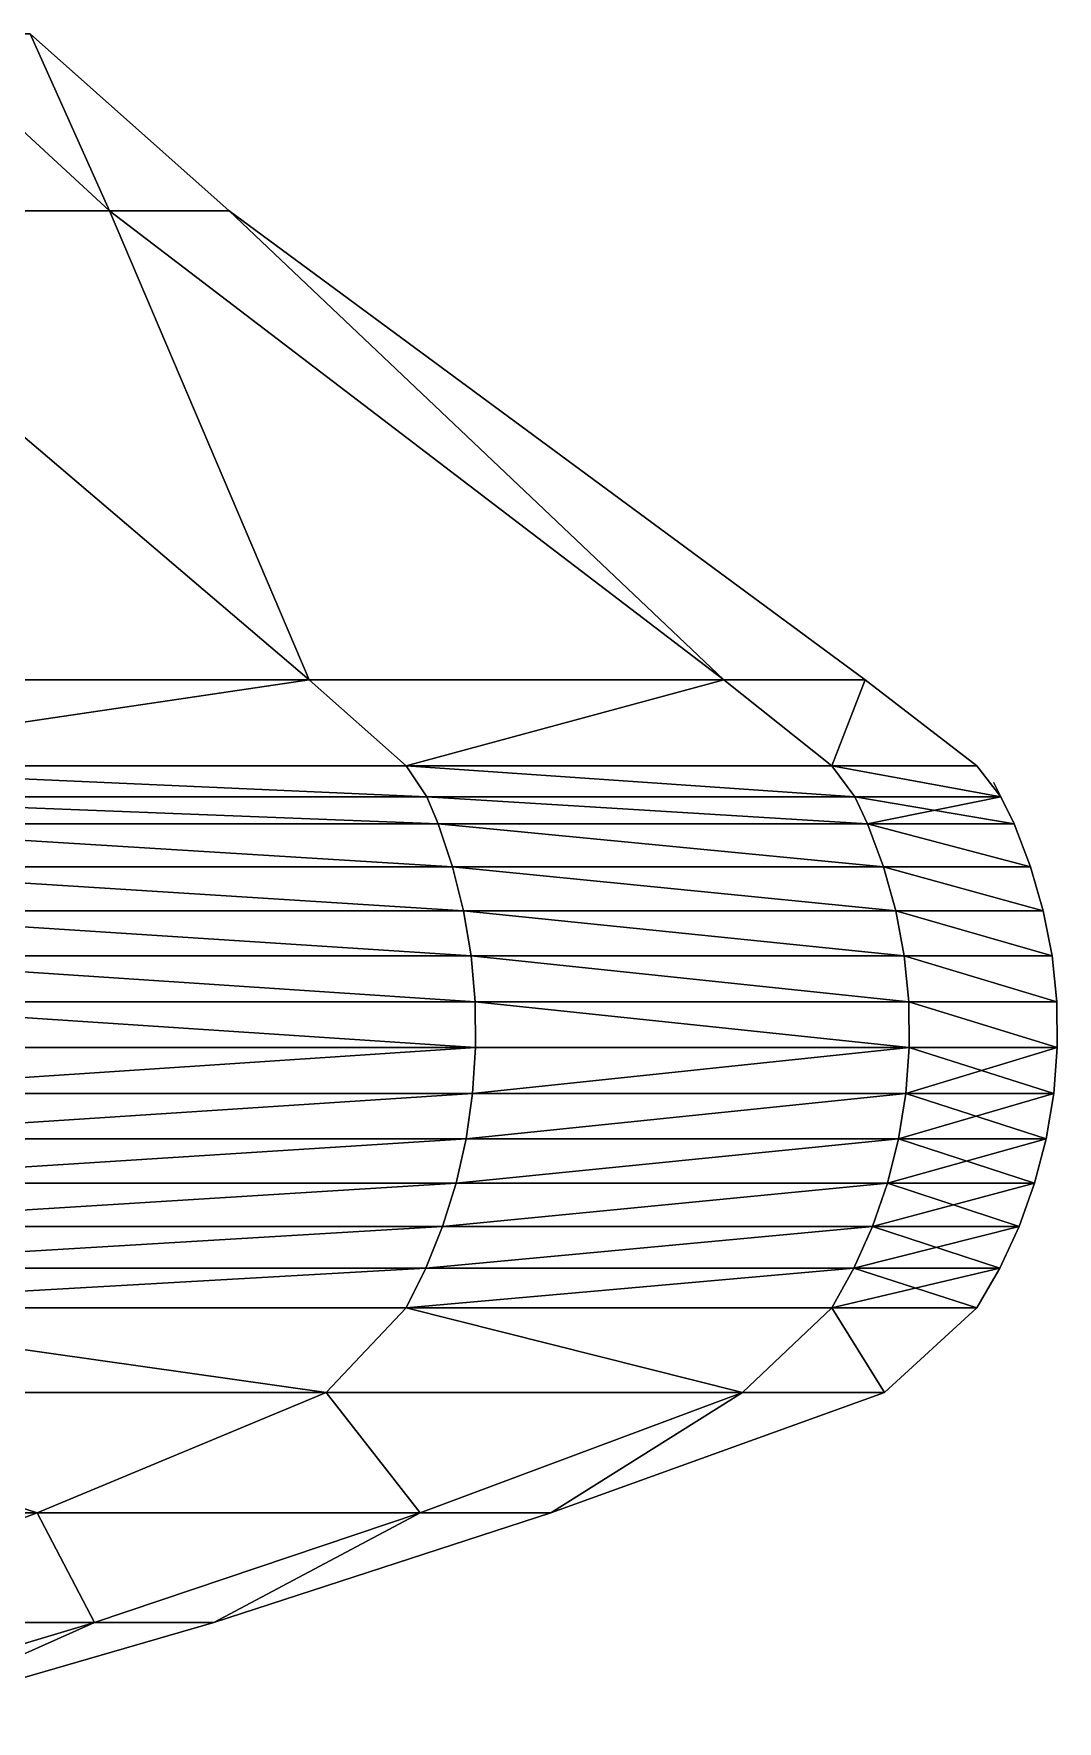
# Model space of a CAD drawing. Extents: x -16.8 to 16.8, y -22.2 to 0.1.
# Drawn here: x 12.81 to 16.76, y -20.71 to -14.19 of the extents above; entities that cross this region are included whole.
import ezdxf

# ---------------------------------------------------------------- set-up
doc = ezdxf.new("R2010")
doc.units = 0
doc.header["$MEASUREMENT"] = 0
doc.layers.add('Menino futebol', color=255, linetype='CONTINUOUS')
doc.layers.add('Puxador', color=7, linetype='CONTINUOUS')

msp = doc.modelspace()

# ---------------------------------------------------------------- linework, layer by layer
at = {"layer": 'Puxador'}
msp.add_line((16.5407, -17.1413), (16.5135, -17.086), dxfattribs=at)

# ---------------------------------------------------------------- meshes
at = {"layer": 'Menino futebol'}
mesh = msp.add_polyface(dxfattribs=at)
corners = [(13.9359, -19.441, 8.0459), (11.6307, -19.1144, 11.6307), (11.3786, -19.441, 11.3786), (14.2446, -19.1144, 8.2241)]
mesh.append_faces([[corners[k] for k in face] for face in [(0, 1, 2), (1, 0, 3)]], dxfattribs={"vtx0": -1})
mesh = msp.add_polyface(dxfattribs=at)
corners = [(11.6307, -19.1144, -11.6307), (13.9359, -19.441, -8.0459), (11.3786, -19.441, -11.3786), (14.2446, -19.1144, -8.2241)]
mesh.append_faces([[corners[k] for k in face] for face in [(0, 1, 2), (1, 0, 3)]], dxfattribs={"vtx0": -1})
mesh = msp.add_polyface(dxfattribs=at)
corners = [(15.5435, -19.441, 4.1649), (14.2446, -19.1144, 8.2241), (13.9359, -19.441, 8.0459), (15.8878, -19.1144, 4.2571)]
mesh.append_faces([[corners[k] for k in face] for face in [(0, 1, 2), (1, 0, 3)]], dxfattribs={"vtx0": -1})
mesh = msp.add_polyface(dxfattribs=at)
corners = [(14.2446, -19.1144, -8.2241), (15.5435, -19.441, -4.1649), (13.9359, -19.441, -8.0459), (15.8878, -19.1144, -4.2571)]
mesh.append_faces([[corners[k] for k in face] for face in [(0, 1, 2), (1, 0, 3)]], dxfattribs={"vtx0": -1})
mesh = msp.add_polyface(dxfattribs=at)
corners = [(16.0918, -19.441), (15.8878, -19.1144, 4.2571), (15.5435, -19.441, 4.1649), (16.4483, -19.1144)]
mesh.append_faces([[corners[k] for k in face] for face in [(0, 1, 2), (1, 0, 3)]], dxfattribs={"vtx0": -1})
mesh = msp.add_polyface(dxfattribs=at)
corners = [(15.8878, -19.1144, -4.2571), (16.0918, -19.441), (15.5435, -19.441, -4.1649), (16.4483, -19.1144)]
mesh.append_faces([[corners[k] for k in face] for face in [(0, 1, 2), (1, 0, 3)]], dxfattribs={"vtx0": -1})
mesh = msp.add_polyface(dxfattribs=at)
corners = [(12.8206, -19.9055, 7.402), (11.3786, -19.441, 11.3786), (10.468, -19.9055, 10.468), (13.9359, -19.441, 8.0459)]
mesh.append_faces([[corners[k] for k in face] for face in [(0, 1, 2), (1, 0, 3)]], dxfattribs={"vtx0": -1})
mesh = msp.add_polyface(dxfattribs=at)
corners = [(11.3786, -19.441, -11.3786), (12.8206, -19.9055, -7.402), (10.468, -19.9055, -10.468), (13.9359, -19.441, -8.0459)]
mesh.append_faces([[corners[k] for k in face] for face in [(0, 1, 2), (1, 0, 3)]], dxfattribs={"vtx0": -1})
mesh = msp.add_polyface(dxfattribs=at)
corners = [(14.2995, -19.9055, 3.8316), (13.9359, -19.441, 8.0459), (12.8206, -19.9055, 7.402), (15.5435, -19.441, 4.1649)]
mesh.append_faces([[corners[k] for k in face] for face in [(0, 1, 2), (1, 0, 3)]], dxfattribs={"vtx0": -1})
mesh = msp.add_polyface(dxfattribs=at)
corners = [(13.9359, -19.441, -8.0459), (14.2995, -19.9055, -3.8316), (12.8206, -19.9055, -7.402), (15.5435, -19.441, -4.1649)]
mesh.append_faces([[corners[k] for k in face] for face in [(0, 1, 2), (1, 0, 3)]], dxfattribs={"vtx0": -1})
mesh = msp.add_polyface(dxfattribs=at)
corners = [(14.804, -19.9055), (15.5435, -19.441, 4.1649), (14.2995, -19.9055, 3.8316), (16.0918, -19.441)]
mesh.append_faces([[corners[k] for k in face] for face in [(0, 1, 2), (1, 0, 3)]], dxfattribs={"vtx0": -1})
mesh = msp.add_polyface(dxfattribs=at)
corners = [(15.5435, -19.441, -4.1649), (14.804, -19.9055), (14.2995, -19.9055, -3.8316), (16.0918, -19.441)]
mesh.append_faces([[corners[k] for k in face] for face in [(0, 1, 2), (1, 0, 3)]], dxfattribs={"vtx0": -1})
mesh = msp.add_polyface(dxfattribs=at)
corners = [(11.6931, -20.3286, 6.751), (10.468, -19.9055, 10.468), (9.5473, -20.3286, 9.5473), (12.8206, -19.9055, 7.402)]
mesh.append_faces([[corners[k] for k in face] for face in [(0, 1, 2), (1, 0, 3)]], dxfattribs={"vtx0": -1})
mesh = msp.add_polyface(dxfattribs=at)
corners = [(10.468, -19.9055, -10.468), (11.6931, -20.3286, -6.751), (9.5473, -20.3286, -9.5473), (12.8206, -19.9055, -7.402)]
mesh.append_faces([[corners[k] for k in face] for face in [(0, 1, 2), (1, 0, 3)]], dxfattribs={"vtx0": -1})
mesh = msp.add_polyface(dxfattribs=at)
corners = [(13.0419, -20.3286, 3.4946), (12.8206, -19.9055, 7.402), (11.6931, -20.3286, 6.751), (14.2995, -19.9055, 3.8316)]
mesh.append_faces([[corners[k] for k in face] for face in [(0, 1, 2), (1, 0, 3)]], dxfattribs={"vtx0": -1})
mesh = msp.add_polyface(dxfattribs=at)
corners = [(12.8206, -19.9055, -7.402), (13.0419, -20.3286, -3.4946), (11.6931, -20.3286, -6.751), (14.2995, -19.9055, -3.8316)]
mesh.append_faces([[corners[k] for k in face] for face in [(0, 1, 2), (1, 0, 3)]], dxfattribs={"vtx0": -1})
mesh = msp.add_polyface(dxfattribs=at)
corners = [(13.502, -20.3286), (14.2995, -19.9055, 3.8316), (13.0419, -20.3286, 3.4946), (14.804, -19.9055)]
mesh.append_faces([[corners[k] for k in face] for face in [(0, 1, 2), (1, 0, 3)]], dxfattribs={"vtx0": -1})
mesh = msp.add_polyface(dxfattribs=at)
corners = [(14.2995, -19.9055, -3.8316), (13.502, -20.3286), (13.0419, -20.3286, -3.4946), (14.804, -19.9055)]
mesh.append_faces([[corners[k] for k in face] for face in [(0, 1, 2), (1, 0, 3)]], dxfattribs={"vtx0": -1})
mesh = msp.add_polyface(dxfattribs=at)
corners = [(11.7719, -20.7099, 3.1543), (11.6931, -20.3286, 6.751), (10.5544, -20.7099, 6.0936), (13.0419, -20.3286, 3.4946)]
mesh.append_faces([[corners[k] for k in face] for face in [(0, 1, 2), (1, 0, 3)]], dxfattribs={"vtx0": -1})
mesh = msp.add_polyface(dxfattribs=at)
corners = [(11.6931, -20.3286, -6.751), (11.7719, -20.7099, -3.1543), (10.5544, -20.7099, -6.0936), (13.0419, -20.3286, -3.4946)]
mesh.append_faces([[corners[k] for k in face] for face in [(0, 1, 2), (1, 0, 3)]], dxfattribs={"vtx0": -1})
mesh = msp.add_polyface(dxfattribs=at)
corners = [(12.1871, -20.7099), (13.0419, -20.3286, 3.4946), (11.7719, -20.7099, 3.1543), (13.502, -20.3286)]
mesh.append_faces([[corners[k] for k in face] for face in [(0, 1, 2), (1, 0, 3)]], dxfattribs={"vtx0": -1})
mesh = msp.add_polyface(dxfattribs=at)
corners = [(13.0419, -20.3286, -3.4946), (12.1871, -20.7099), (11.7719, -20.7099, -3.1543), (13.502, -20.3286)]
mesh.append_faces([[corners[k] for k in face] for face in [(0, 1, 2), (1, 0, 3)]], dxfattribs={"vtx0": -1})
at = {"layer": 'Puxador'}
mesh = msp.add_polyface(dxfattribs=at)
corners = [(11.7443, -14.8779, 6.7806), (12.3579, -14.1948, 3.3113), (11.0798, -14.1948, 6.3969), (13.0991, -14.8779, 3.5099)]
mesh.append_faces([[corners[k] for k in face] for face in [(0, 1, 2), (1, 0, 3)]], dxfattribs={"vtx0": -1})
mesh = msp.add_polyface(dxfattribs=at)
corners = [(12.3579, -14.1948, -3.3113), (11.7443, -14.8779, -6.7806), (11.0798, -14.1948, -6.3969), (13.0991, -14.8779, -3.5099)]
mesh.append_faces([[corners[k] for k in face] for face in [(0, 1, 2), (1, 0, 3)]], dxfattribs={"vtx0": -1})
mesh = msp.add_polyface(dxfattribs=at)
corners = [(13.0991, -14.8779, 3.5099), (12.7939, -14.1948), (12.3579, -14.1948, 3.3113), (13.5611, -14.8779)]
mesh.append_faces([[corners[k] for k in face] for face in [(0, 1, 2), (1, 0, 3)]], dxfattribs={"vtx0": -1})
mesh = msp.add_polyface(dxfattribs=at)
corners = [(12.7939, -14.1948), (13.0991, -14.8779, -3.5099), (12.3579, -14.1948, -3.3113), (13.5611, -14.8779)]
mesh.append_faces([[corners[k] for k in face] for face in [(0, 1, 2), (1, 0, 3)]], dxfattribs={"vtx0": -1})
mesh = msp.add_polyface(dxfattribs=at)
corners = [(11.3254, -16.6895, 11.3254), (11.7443, -14.8779, 6.7806), (9.5892, -14.8779, 9.5892), (13.8708, -16.6895, 8.0083)]
mesh.append_faces([[corners[k] for k in face] for face in [(0, 1, 2), (1, 0, 3)]], dxfattribs={"vtx0": -1})
mesh = msp.add_polyface(dxfattribs=at)
corners = [(11.7443, -14.8779, -6.7806), (11.3254, -16.6895, -11.3254), (9.5892, -14.8779, -9.5892), (13.8708, -16.6895, -8.0083)]
mesh.append_faces([[corners[k] for k in face] for face in [(0, 1, 2), (1, 0, 3)]], dxfattribs={"vtx0": -1})
mesh = msp.add_polyface(dxfattribs=at)
corners = [(13.8708, -16.6895, 8.0083), (13.0991, -14.8779, 3.5099), (11.7443, -14.8779, 6.7806), (15.4708, -16.6895, 4.1454)]
mesh.append_faces([[corners[k] for k in face] for face in [(0, 1, 2), (1, 0, 3)]], dxfattribs={"vtx0": -1})
mesh = msp.add_polyface(dxfattribs=at)
corners = [(13.0991, -14.8779, -3.5099), (13.8708, -16.6895, -8.0083), (11.7443, -14.8779, -6.7806), (15.4708, -16.6895, -4.1454)]
mesh.append_faces([[corners[k] for k in face] for face in [(0, 1, 2), (1, 0, 3)]], dxfattribs={"vtx0": -1})
mesh = msp.add_polyface(dxfattribs=at)
corners = [(15.4708, -16.6895, 4.1454), (13.5611, -14.8779), (13.0991, -14.8779, 3.5099), (16.0166, -16.6895)]
mesh.append_faces([[corners[k] for k in face] for face in [(0, 1, 2), (1, 0, 3)]], dxfattribs={"vtx0": -1})
mesh = msp.add_polyface(dxfattribs=at)
corners = [(13.5611, -14.8779), (15.4708, -16.6895, -4.1454), (13.0991, -14.8779, -3.5099), (16.0166, -16.6895)]
mesh.append_faces([[corners[k] for k in face] for face in [(0, 1, 2), (1, 0, 3)]], dxfattribs={"vtx0": -1})
mesh = msp.add_polyface(dxfattribs=at)
corners = [(11.6307, -17.0208, 11.6307), (13.8708, -16.6895, 8.0083), (11.3254, -16.6895, 11.3254), (14.2446, -17.0208, 8.2241)]
mesh.append_faces([[corners[k] for k in face] for face in [(0, 1, 2), (1, 0, 3)]], dxfattribs={"vtx0": -1})
mesh = msp.add_polyface(dxfattribs=at)
corners = [(13.8708, -16.6895, -8.0083), (11.6307, -17.0208, -11.6307), (11.3254, -16.6895, -11.3254), (14.2446, -17.0208, -8.2241)]
mesh.append_faces([[corners[k] for k in face] for face in [(0, 1, 2), (1, 0, 3)]], dxfattribs={"vtx0": -1})
mesh = msp.add_polyface(dxfattribs=at)
corners = [(14.2446, -17.0208, 8.2241), (15.4708, -16.6895, 4.1454), (13.8708, -16.6895, 8.0083), (15.8878, -17.0208, 4.2571)]
mesh.append_faces([[corners[k] for k in face] for face in [(0, 1, 2), (1, 0, 3)]], dxfattribs={"vtx0": -1})
mesh = msp.add_polyface(dxfattribs=at)
corners = [(15.4708, -16.6895, -4.1454), (14.2446, -17.0208, -8.2241), (13.8708, -16.6895, -8.0083), (15.8878, -17.0208, -4.2571)]
mesh.append_faces([[corners[k] for k in face] for face in [(0, 1, 2), (1, 0, 3)]], dxfattribs={"vtx0": -1})
mesh = msp.add_polyface(dxfattribs=at)
corners = [(15.8878, -17.0208, 4.2571), (16.0166, -16.6895), (15.4708, -16.6895, 4.1454), (16.4483, -17.0208)]
mesh.append_faces([[corners[k] for k in face] for face in [(0, 1, 2), (1, 0, 3)]], dxfattribs={"vtx0": -1})
mesh = msp.add_polyface(dxfattribs=at)
corners = [(16.0166, -16.6895), (15.8878, -17.0208, -4.2571), (15.4708, -16.6895, -4.1454), (16.4483, -17.0208)]
mesh.append_faces([[corners[k] for k in face] for face in [(0, 1, 2), (1, 0, 3)]], dxfattribs={"vtx0": -1})
mesh = msp.add_polyface(dxfattribs=at)
corners = [(11.6307, -17.0208, 11.6307), (14.3247, -17.1413, 8.2704), (14.2446, -17.0208, 8.2241), (11.6961, -17.1413, 11.6961)]
mesh.append_faces([[corners[k] for k in face] for face in [(0, 1, 2), (1, 0, 3)]], dxfattribs={"vtx0": -1})
mesh = msp.add_polyface(dxfattribs=at)
corners = [(11.6307, -17.0208, -11.6307), (14.3247, -17.1413, -8.2704), (11.6961, -17.1413, -11.6961), (14.2446, -17.0208, -8.2241)]
mesh.append_faces([[corners[k] for k in face] for face in [(0, 1, 2), (1, 0, 3)]], dxfattribs={"vtx0": -1})
mesh = msp.add_polyface(dxfattribs=at)
corners = [(14.2446, -17.0208, 8.2241), (15.9771, -17.1413, 4.2811), (15.8878, -17.0208, 4.2571), (14.3247, -17.1413, 8.2704)]
mesh.append_faces([[corners[k] for k in face] for face in [(0, 1, 2), (1, 0, 3)]], dxfattribs={"vtx0": -1})
mesh = msp.add_polyface(dxfattribs=at)
corners = [(14.2446, -17.0208, -8.2241), (15.9771, -17.1413, -4.2811), (14.3247, -17.1413, -8.2704), (15.8878, -17.0208, -4.2571)]
mesh.append_faces([[corners[k] for k in face] for face in [(0, 1, 2), (1, 0, 3)]], dxfattribs={"vtx0": -1})
mesh = msp.add_polyface(dxfattribs=at)
corners = [(15.8878, -17.0208, 4.2571), (16.5407, -17.1413), (16.4483, -17.0208), (15.9771, -17.1413, 4.2811)]
mesh.append_faces([[corners[k] for k in face] for face in [(0, 1, 2), (1, 0, 3)]], dxfattribs={"vtx0": -1})
mesh = msp.add_polyface(dxfattribs=at)
corners = [(15.8878, -17.0208, -4.2571), (16.5407, -17.1413), (15.9771, -17.1413, -4.2811), (16.4483, -17.0208)]
mesh.append_faces([[corners[k] for k in face] for face in [(0, 1, 2), (1, 0, 3)]], dxfattribs={"vtx0": -1})
mesh = msp.add_polyface(dxfattribs=at)
corners = [(11.6961, -17.1413, 11.6961), (14.369, -17.2452, 8.2959), (14.3247, -17.1413, 8.2704), (11.7322, -17.2452, 11.7322)]
mesh.append_faces([[corners[k] for k in face] for face in [(0, 1, 2), (1, 0, 3)]], dxfattribs={"vtx0": -1})
mesh = msp.add_polyface(dxfattribs=at)
corners = [(11.6961, -17.1413, -11.6961), (14.369, -17.2452, -8.2959), (11.7322, -17.2452, -11.7322), (14.3247, -17.1413, -8.2704)]
mesh.append_faces([[corners[k] for k in face] for face in [(0, 1, 2), (1, 0, 3)]], dxfattribs={"vtx0": -1})
mesh = msp.add_polyface(dxfattribs=at)
corners = [(14.3247, -17.1413, 8.2704), (16.0265, -17.2452, 4.2943), (15.9771, -17.1413, 4.2811), (14.369, -17.2452, 8.2959)]
mesh.append_faces([[corners[k] for k in face] for face in [(0, 1, 2), (1, 0, 3)]], dxfattribs={"vtx0": -1})
mesh = msp.add_polyface(dxfattribs=at)
corners = [(14.3247, -17.1413, -8.2704), (16.0265, -17.2452, -4.2943), (14.369, -17.2452, -8.2959), (15.9771, -17.1413, -4.2811)]
mesh.append_faces([[corners[k] for k in face] for face in [(0, 1, 2), (1, 0, 3)]], dxfattribs={"vtx0": -1})
mesh = msp.add_polyface(dxfattribs=at)
corners = [(16.5407, -17.1413), (16.0265, -17.2452, 4.2943), (16.5919, -17.2452), (15.9771, -17.1413, 4.2811)]
mesh.append_faces([[corners[k] for k in face] for face in [(0, 1, 2), (1, 0, 3)]], dxfattribs={"vtx0": -1})
mesh = msp.add_polyface(dxfattribs=at)
corners = [(15.9771, -17.1413, -4.2811), (16.5919, -17.2452), (16.0265, -17.2452, -4.2943), (16.5407, -17.1413)]
mesh.append_faces([[corners[k] for k in face] for face in [(0, 1, 2), (1, 0, 3)]], dxfattribs={"vtx0": -1})
mesh = msp.add_polyface(dxfattribs=at)
corners = [(11.7322, -17.2452, 11.7322), (14.4243, -17.4106, 8.3279), (14.369, -17.2452, 8.2959), (11.7774, -17.4106, 11.7774)]
mesh.append_faces([[corners[k] for k in face] for face in [(0, 1, 2), (1, 0, 3)]], dxfattribs={"vtx0": -1})
mesh = msp.add_polyface(dxfattribs=at)
corners = [(11.7322, -17.2452, -11.7322), (14.4243, -17.4106, -8.3279), (11.7774, -17.4106, -11.7774), (14.369, -17.2452, -8.2959)]
mesh.append_faces([[corners[k] for k in face] for face in [(0, 1, 2), (1, 0, 3)]], dxfattribs={"vtx0": -1})
mesh = msp.add_polyface(dxfattribs=at)
corners = [(14.369, -17.2452, 8.2959), (16.0883, -17.4106, 4.3108), (16.0265, -17.2452, 4.2943), (14.4243, -17.4106, 8.3279)]
mesh.append_faces([[corners[k] for k in face] for face in [(0, 1, 2), (1, 0, 3)]], dxfattribs={"vtx0": -1})
mesh = msp.add_polyface(dxfattribs=at)
corners = [(14.369, -17.2452, -8.2959), (16.0883, -17.4106, -4.3108), (14.4243, -17.4106, -8.3279), (16.0265, -17.2452, -4.2943)]
mesh.append_faces([[corners[k] for k in face] for face in [(0, 1, 2), (1, 0, 3)]], dxfattribs={"vtx0": -1})
mesh = msp.add_polyface(dxfattribs=at)
corners = [(16.0265, -17.2452, 4.2943), (16.6558, -17.4106), (16.5919, -17.2452), (16.0883, -17.4106, 4.3108)]
mesh.append_faces([[corners[k] for k in face] for face in [(0, 1, 2), (1, 0, 3)]], dxfattribs={"vtx0": -1})
mesh = msp.add_polyface(dxfattribs=at)
corners = [(16.0265, -17.2452, -4.2943), (16.6558, -17.4106), (16.0883, -17.4106, -4.3108), (16.5919, -17.2452)]
mesh.append_faces([[corners[k] for k in face] for face in [(0, 1, 2), (1, 0, 3)]], dxfattribs={"vtx0": -1})
mesh = msp.add_polyface(dxfattribs=at)
corners = [(11.7774, -17.4106, 11.7774), (14.4667, -17.5811, 8.3524), (14.4243, -17.4106, 8.3279), (11.812, -17.5811, 11.812)]
mesh.append_faces([[corners[k] for k in face] for face in [(0, 1, 2), (1, 0, 3)]], dxfattribs={"vtx0": -1})
mesh = msp.add_polyface(dxfattribs=at)
corners = [(11.7774, -17.4106, -11.7774), (14.4667, -17.5811, -8.3524), (11.812, -17.5811, -11.812), (14.4243, -17.4106, -8.3279)]
mesh.append_faces([[corners[k] for k in face] for face in [(0, 1, 2), (1, 0, 3)]], dxfattribs={"vtx0": -1})
mesh = msp.add_polyface(dxfattribs=at)
corners = [(14.4243, -17.4106, 8.3279), (16.1355, -17.5811, 4.3235), (16.0883, -17.4106, 4.3108), (14.4667, -17.5811, 8.3524)]
mesh.append_faces([[corners[k] for k in face] for face in [(0, 1, 2), (1, 0, 3)]], dxfattribs={"vtx0": -1})
mesh = msp.add_polyface(dxfattribs=at)
corners = [(14.4243, -17.4106, -8.3279), (16.1355, -17.5811, -4.3235), (14.4667, -17.5811, -8.3524), (16.0883, -17.4106, -4.3108)]
mesh.append_faces([[corners[k] for k in face] for face in [(0, 1, 2), (1, 0, 3)]], dxfattribs={"vtx0": -1})
mesh = msp.add_polyface(dxfattribs=at)
corners = [(16.0883, -17.4106, 4.3108), (16.7047, -17.5811), (16.6558, -17.4106), (16.1355, -17.5811, 4.3235)]
mesh.append_faces([[corners[k] for k in face] for face in [(0, 1, 2), (1, 0, 3)]], dxfattribs={"vtx0": -1})
mesh = msp.add_polyface(dxfattribs=at)
corners = [(16.0883, -17.4106, -4.3108), (16.7047, -17.5811), (16.1355, -17.5811, -4.3235), (16.6558, -17.4106)]
mesh.append_faces([[corners[k] for k in face] for face in [(0, 1, 2), (1, 0, 3)]], dxfattribs={"vtx0": -1})
mesh = msp.add_polyface(dxfattribs=at)
corners = [(11.812, -17.5811, 11.812), (14.4958, -17.7553, 8.3691), (14.4667, -17.5811, 8.3524), (11.8358, -17.7553, 11.8358)]
mesh.append_faces([[corners[k] for k in face] for face in [(0, 1, 2), (1, 0, 3)]], dxfattribs={"vtx0": -1})
mesh = msp.add_polyface(dxfattribs=at)
corners = [(11.812, -17.5811, -11.812), (14.4958, -17.7553, -8.3691), (11.8358, -17.7553, -11.8358), (14.4667, -17.5811, -8.3524)]
mesh.append_faces([[corners[k] for k in face] for face in [(0, 1, 2), (1, 0, 3)]], dxfattribs={"vtx0": -1})
mesh = msp.add_polyface(dxfattribs=at)
corners = [(14.4667, -17.5811, 8.3524), (16.1679, -17.7553, 4.3322), (16.1355, -17.5811, 4.3235), (14.4958, -17.7553, 8.3691)]
mesh.append_faces([[corners[k] for k in face] for face in [(0, 1, 2), (1, 0, 3)]], dxfattribs={"vtx0": -1})
mesh = msp.add_polyface(dxfattribs=at)
corners = [(14.4667, -17.5811, -8.3524), (16.1679, -17.7553, -4.3322), (14.4958, -17.7553, -8.3691), (16.1355, -17.5811, -4.3235)]
mesh.append_faces([[corners[k] for k in face] for face in [(0, 1, 2), (1, 0, 3)]], dxfattribs={"vtx0": -1})
mesh = msp.add_polyface(dxfattribs=at)
corners = [(16.1355, -17.5811, 4.3235), (16.7383, -17.7553), (16.7047, -17.5811), (16.1679, -17.7553, 4.3322)]
mesh.append_faces([[corners[k] for k in face] for face in [(0, 1, 2), (1, 0, 3)]], dxfattribs={"vtx0": -1})
mesh = msp.add_polyface(dxfattribs=at)
corners = [(16.1355, -17.5811, -4.3235), (16.7383, -17.7553), (16.1679, -17.7553, -4.3322), (16.7047, -17.5811)]
mesh.append_faces([[corners[k] for k in face] for face in [(0, 1, 2), (1, 0, 3)]], dxfattribs={"vtx0": -1})
mesh = msp.add_polyface(dxfattribs=at)
corners = [(11.8358, -17.7553, 11.8358), (14.5113, -17.9318, 8.3781), (14.4958, -17.7553, 8.3691), (11.8485, -17.9318, 11.8485)]
mesh.append_faces([[corners[k] for k in face] for face in [(0, 1, 2), (1, 0, 3)]], dxfattribs={"vtx0": -1})
mesh = msp.add_polyface(dxfattribs=at)
corners = [(11.8358, -17.7553, -11.8358), (14.5113, -17.9318, -8.3781), (11.8485, -17.9318, -11.8485), (14.4958, -17.7553, -8.3691)]
mesh.append_faces([[corners[k] for k in face] for face in [(0, 1, 2), (1, 0, 3)]], dxfattribs={"vtx0": -1})
mesh = msp.add_polyface(dxfattribs=at)
corners = [(14.4958, -17.7553, 8.3691), (16.1853, -17.9318, 4.3368), (16.1679, -17.7553, 4.3322), (14.5113, -17.9318, 8.3781)]
mesh.append_faces([[corners[k] for k in face] for face in [(0, 1, 2), (1, 0, 3)]], dxfattribs={"vtx0": -1})
mesh = msp.add_polyface(dxfattribs=at)
corners = [(14.4958, -17.7553, -8.3691), (16.1853, -17.9318, -4.3368), (14.5113, -17.9318, -8.3781), (16.1679, -17.7553, -4.3322)]
mesh.append_faces([[corners[k] for k in face] for face in [(0, 1, 2), (1, 0, 3)]], dxfattribs={"vtx0": -1})
mesh = msp.add_polyface(dxfattribs=at)
corners = [(16.1679, -17.7553, 4.3322), (16.7562, -17.9318), (16.7383, -17.7553), (16.1853, -17.9318, 4.3368)]
mesh.append_faces([[corners[k] for k in face] for face in [(0, 1, 2), (1, 0, 3)]], dxfattribs={"vtx0": -1})
mesh = msp.add_polyface(dxfattribs=at)
corners = [(16.1679, -17.7553, -4.3322), (16.7562, -17.9318), (16.1853, -17.9318, -4.3368), (16.7383, -17.7553)]
mesh.append_faces([[corners[k] for k in face] for face in [(0, 1, 2), (1, 0, 3)]], dxfattribs={"vtx0": -1})
mesh = msp.add_polyface(dxfattribs=at)
corners = [(11.8485, -17.9318, 11.8485), (14.5132, -18.1091, 8.3792), (14.5113, -17.9318, 8.3781), (11.85, -18.1091, 11.85)]
mesh.append_faces([[corners[k] for k in face] for face in [(0, 1, 2), (1, 0, 3)]], dxfattribs={"vtx0": -1})
mesh = msp.add_polyface(dxfattribs=at)
corners = [(11.8485, -17.9318, -11.8485), (14.5132, -18.1091, -8.3792), (11.85, -18.1091, -11.85), (14.5113, -17.9318, -8.3781)]
mesh.append_faces([[corners[k] for k in face] for face in [(0, 1, 2), (1, 0, 3)]], dxfattribs={"vtx0": -1})
mesh = msp.add_polyface(dxfattribs=at)
corners = [(14.5113, -17.9318, 8.3781), (16.1874, -18.1091, 4.3374), (16.1853, -17.9318, 4.3368), (14.5132, -18.1091, 8.3792)]
mesh.append_faces([[corners[k] for k in face] for face in [(0, 1, 2), (1, 0, 3)]], dxfattribs={"vtx0": -1})
mesh = msp.add_polyface(dxfattribs=at)
corners = [(14.5113, -17.9318, -8.3781), (16.1874, -18.1091, -4.3374), (14.5132, -18.1091, -8.3792), (16.1853, -17.9318, -4.3368)]
mesh.append_faces([[corners[k] for k in face] for face in [(0, 1, 2), (1, 0, 3)]], dxfattribs={"vtx0": -1})
mesh = msp.add_polyface(dxfattribs=at)
corners = [(16.1853, -17.9318, 4.3368), (16.7584, -18.1091), (16.7562, -17.9318), (16.1874, -18.1091, 4.3374)]
mesh.append_faces([[corners[k] for k in face] for face in [(0, 1, 2), (1, 0, 3)]], dxfattribs={"vtx0": -1})
mesh = msp.add_polyface(dxfattribs=at)
corners = [(16.1853, -17.9318, -4.3368), (16.7584, -18.1091), (16.1874, -18.1091, -4.3374), (16.7562, -17.9318)]
mesh.append_faces([[corners[k] for k in face] for face in [(0, 1, 2), (1, 0, 3)]], dxfattribs={"vtx0": -1})
mesh = msp.add_polyface(dxfattribs=at)
corners = [(14.5132, -18.1091, 8.3792), (11.8404, -18.286, 11.8404), (14.5015, -18.286, 8.3724), (11.85, -18.1091, 11.85)]
mesh.append_faces([[corners[k] for k in face] for face in [(0, 1, 2), (1, 0, 3)]], dxfattribs={"vtx0": -1})
mesh = msp.add_polyface(dxfattribs=at)
corners = [(14.5132, -18.1091, -8.3792), (11.8404, -18.286, -11.8404), (11.85, -18.1091, -11.85), (14.5015, -18.286, -8.3724)]
mesh.append_faces([[corners[k] for k in face] for face in [(0, 1, 2), (1, 0, 3)]], dxfattribs={"vtx0": -1})
mesh = msp.add_polyface(dxfattribs=at)
corners = [(16.1874, -18.1091, 4.3374), (14.5015, -18.286, 8.3724), (16.1743, -18.286, 4.3339), (14.5132, -18.1091, 8.3792)]
mesh.append_faces([[corners[k] for k in face] for face in [(0, 1, 2), (1, 0, 3)]], dxfattribs={"vtx0": -1})
mesh = msp.add_polyface(dxfattribs=at)
corners = [(16.1874, -18.1091, -4.3374), (14.5015, -18.286, -8.3724), (14.5132, -18.1091, -8.3792), (16.1743, -18.286, -4.3339)]
mesh.append_faces([[corners[k] for k in face] for face in [(0, 1, 2), (1, 0, 3)]], dxfattribs={"vtx0": -1})
mesh = msp.add_polyface(dxfattribs=at)
corners = [(16.1874, -18.1091, 4.3374), (16.7448, -18.286), (16.7584, -18.1091), (16.1743, -18.286, 4.3339)]
mesh.append_faces([[corners[k] for k in face] for face in [(0, 1, 2), (1, 0, 3)]], dxfattribs={"vtx0": -1})
mesh = msp.add_polyface(dxfattribs=at)
corners = [(16.7584, -18.1091), (16.1743, -18.286, -4.3339), (16.1874, -18.1091, -4.3374), (16.7448, -18.286)]
mesh.append_faces([[corners[k] for k in face] for face in [(0, 1, 2), (1, 0, 3)]], dxfattribs={"vtx0": -1})
mesh = msp.add_polyface(dxfattribs=at)
corners = [(14.5015, -18.286, 8.3724), (11.8197, -18.4609, 11.8197), (14.4761, -18.4609, 8.3578), (11.8404, -18.286, 11.8404)]
mesh.append_faces([[corners[k] for k in face] for face in [(0, 1, 2), (1, 0, 3)]], dxfattribs={"vtx0": -1})
mesh = msp.add_polyface(dxfattribs=at)
corners = [(14.5015, -18.286, -8.3724), (11.8197, -18.4609, -11.8197), (11.8404, -18.286, -11.8404), (14.4761, -18.4609, -8.3578)]
mesh.append_faces([[corners[k] for k in face] for face in [(0, 1, 2), (1, 0, 3)]], dxfattribs={"vtx0": -1})
mesh = msp.add_polyface(dxfattribs=at)
corners = [(16.1743, -18.286, 4.3339), (14.4761, -18.4609, 8.3578), (16.146, -18.4609, 4.3263), (14.5015, -18.286, 8.3724)]
mesh.append_faces([[corners[k] for k in face] for face in [(0, 1, 2), (1, 0, 3)]], dxfattribs={"vtx0": -1})
mesh = msp.add_polyface(dxfattribs=at)
corners = [(16.1743, -18.286, -4.3339), (14.4761, -18.4609, -8.3578), (14.5015, -18.286, -8.3724), (16.146, -18.4609, -4.3263)]
mesh.append_faces([[corners[k] for k in face] for face in [(0, 1, 2), (1, 0, 3)]], dxfattribs={"vtx0": -1})
mesh = msp.add_polyface(dxfattribs=at)
corners = [(16.1743, -18.286, 4.3339), (16.7156, -18.4609), (16.7448, -18.286), (16.146, -18.4609, 4.3263)]
mesh.append_faces([[corners[k] for k in face] for face in [(0, 1, 2), (1, 0, 3)]], dxfattribs={"vtx0": -1})
mesh = msp.add_polyface(dxfattribs=at)
corners = [(16.7448, -18.286), (16.146, -18.4609, -4.3263), (16.1743, -18.286, -4.3339), (16.7156, -18.4609)]
mesh.append_faces([[corners[k] for k in face] for face in [(0, 1, 2), (1, 0, 3)]], dxfattribs={"vtx0": -1})
mesh = msp.add_polyface(dxfattribs=at)
corners = [(14.4761, -18.4609, 8.3578), (11.7881, -18.6326, 11.7881), (14.4374, -18.6326, 8.3354), (11.8197, -18.4609, 11.8197)]
mesh.append_faces([[corners[k] for k in face] for face in [(0, 1, 2), (1, 0, 3)]], dxfattribs={"vtx0": -1})
mesh = msp.add_polyface(dxfattribs=at)
corners = [(14.4761, -18.4609, -8.3578), (11.7881, -18.6326, -11.7881), (11.8197, -18.4609, -11.8197), (14.4374, -18.6326, -8.3354)]
mesh.append_faces([[corners[k] for k in face] for face in [(0, 1, 2), (1, 0, 3)]], dxfattribs={"vtx0": -1})
mesh = msp.add_polyface(dxfattribs=at)
corners = [(16.146, -18.4609, 4.3263), (14.4374, -18.6326, 8.3354), (16.1028, -18.6326, 4.3147), (14.4761, -18.4609, 8.3578)]
mesh.append_faces([[corners[k] for k in face] for face in [(0, 1, 2), (1, 0, 3)]], dxfattribs={"vtx0": -1})
mesh = msp.add_polyface(dxfattribs=at)
corners = [(16.146, -18.4609, -4.3263), (14.4374, -18.6326, -8.3354), (14.4761, -18.4609, -8.3578), (16.1028, -18.6326, -4.3147)]
mesh.append_faces([[corners[k] for k in face] for face in [(0, 1, 2), (1, 0, 3)]], dxfattribs={"vtx0": -1})
mesh = msp.add_polyface(dxfattribs=at)
corners = [(16.146, -18.4609, 4.3263), (16.6709, -18.6326), (16.7156, -18.4609), (16.1028, -18.6326, 4.3147)]
mesh.append_faces([[corners[k] for k in face] for face in [(0, 1, 2), (1, 0, 3)]], dxfattribs={"vtx0": -1})
mesh = msp.add_polyface(dxfattribs=at)
corners = [(16.7156, -18.4609), (16.1028, -18.6326, -4.3147), (16.146, -18.4609, -4.3263), (16.6709, -18.6326)]
mesh.append_faces([[corners[k] for k in face] for face in [(0, 1, 2), (1, 0, 3)]], dxfattribs={"vtx0": -1})
mesh = msp.add_polyface(dxfattribs=at)
corners = [(14.4374, -18.6326, 8.3354), (11.7458, -18.7996, 11.7458), (14.3856, -18.7996, 8.3056), (11.7881, -18.6326, 11.7881)]
mesh.append_faces([[corners[k] for k in face] for face in [(0, 1, 2), (1, 0, 3)]], dxfattribs={"vtx0": -1})
mesh = msp.add_polyface(dxfattribs=at)
corners = [(14.4374, -18.6326, -8.3354), (11.7458, -18.7996, -11.7458), (11.7881, -18.6326, -11.7881), (14.3856, -18.7996, -8.3056)]
mesh.append_faces([[corners[k] for k in face] for face in [(0, 1, 2), (1, 0, 3)]], dxfattribs={"vtx0": -1})
mesh = msp.add_polyface(dxfattribs=at)
corners = [(16.1028, -18.6326, 4.3147), (14.3856, -18.7996, 8.3056), (16.0451, -18.7996, 4.2993), (14.4374, -18.6326, 8.3354)]
mesh.append_faces([[corners[k] for k in face] for face in [(0, 1, 2), (1, 0, 3)]], dxfattribs={"vtx0": -1})
mesh = msp.add_polyface(dxfattribs=at)
corners = [(16.1028, -18.6326, -4.3147), (14.3856, -18.7996, -8.3056), (14.4374, -18.6326, -8.3354), (16.0451, -18.7996, -4.2993)]
mesh.append_faces([[corners[k] for k in face] for face in [(0, 1, 2), (1, 0, 3)]], dxfattribs={"vtx0": -1})
mesh = msp.add_polyface(dxfattribs=at)
corners = [(16.1028, -18.6326, 4.3147), (16.6111, -18.7996), (16.6709, -18.6326), (16.0451, -18.7996, 4.2993)]
mesh.append_faces([[corners[k] for k in face] for face in [(0, 1, 2), (1, 0, 3)]], dxfattribs={"vtx0": -1})
mesh = msp.add_polyface(dxfattribs=at)
corners = [(16.6709, -18.6326), (16.0451, -18.7996, -4.2993), (16.1028, -18.6326, -4.3147), (16.6111, -18.7996)]
mesh.append_faces([[corners[k] for k in face] for face in [(0, 1, 2), (1, 0, 3)]], dxfattribs={"vtx0": -1})
mesh = msp.add_polyface(dxfattribs=at)
corners = [(14.3856, -18.7996, 8.3056), (11.6932, -18.9606, 11.6932), (14.3212, -18.9606, 8.2684), (11.7458, -18.7996, 11.7458)]
mesh.append_faces([[corners[k] for k in face] for face in [(0, 1, 2), (1, 0, 3)]], dxfattribs={"vtx0": -1})
mesh = msp.add_polyface(dxfattribs=at)
corners = [(14.3856, -18.7996, -8.3056), (11.6932, -18.9606, -11.6932), (11.7458, -18.7996, -11.7458), (14.3212, -18.9606, -8.2684)]
mesh.append_faces([[corners[k] for k in face] for face in [(0, 1, 2), (1, 0, 3)]], dxfattribs={"vtx0": -1})
mesh = msp.add_polyface(dxfattribs=at)
corners = [(16.0451, -18.7996, 4.2993), (14.3212, -18.9606, 8.2684), (15.9732, -18.9606, 4.28), (14.3856, -18.7996, 8.3056)]
mesh.append_faces([[corners[k] for k in face] for face in [(0, 1, 2), (1, 0, 3)]], dxfattribs={"vtx0": -1})
mesh = msp.add_polyface(dxfattribs=at)
corners = [(16.0451, -18.7996, -4.2993), (14.3212, -18.9606, -8.2684), (14.3856, -18.7996, -8.3056), (15.9732, -18.9606, -4.28)]
mesh.append_faces([[corners[k] for k in face] for face in [(0, 1, 2), (1, 0, 3)]], dxfattribs={"vtx0": -1})
mesh = msp.add_polyface(dxfattribs=at)
corners = [(16.0451, -18.7996, 4.2993), (16.5367, -18.9606), (16.6111, -18.7996), (15.9732, -18.9606, 4.28)]
mesh.append_faces([[corners[k] for k in face] for face in [(0, 1, 2), (1, 0, 3)]], dxfattribs={"vtx0": -1})
mesh = msp.add_polyface(dxfattribs=at)
corners = [(16.6111, -18.7996), (15.9732, -18.9606, -4.28), (16.0451, -18.7996, -4.2993), (16.5367, -18.9606)]
mesh.append_faces([[corners[k] for k in face] for face in [(0, 1, 2), (1, 0, 3)]], dxfattribs={"vtx0": -1})
mesh = msp.add_polyface(dxfattribs=at)
corners = [(14.3212, -18.9606, 8.2684), (11.6307, -19.1144, 11.6307), (14.2446, -19.1144, 8.2241), (11.6932, -18.9606, 11.6932)]
mesh.append_faces([[corners[k] for k in face] for face in [(0, 1, 2), (1, 0, 3)]], dxfattribs={"vtx0": -1})
mesh = msp.add_polyface(dxfattribs=at)
corners = [(14.3212, -18.9606, -8.2684), (11.6307, -19.1144, -11.6307), (11.6932, -18.9606, -11.6932), (14.2446, -19.1144, -8.2241)]
mesh.append_faces([[corners[k] for k in face] for face in [(0, 1, 2), (1, 0, 3)]], dxfattribs={"vtx0": -1})
mesh = msp.add_polyface(dxfattribs=at)
corners = [(15.9732, -18.9606, 4.28), (14.2446, -19.1144, 8.2241), (15.8878, -19.1144, 4.2571), (14.3212, -18.9606, 8.2684)]
mesh.append_faces([[corners[k] for k in face] for face in [(0, 1, 2), (1, 0, 3)]], dxfattribs={"vtx0": -1})
mesh = msp.add_polyface(dxfattribs=at)
corners = [(15.9732, -18.9606, -4.28), (14.2446, -19.1144, -8.2241), (14.3212, -18.9606, -8.2684), (15.8878, -19.1144, -4.2571)]
mesh.append_faces([[corners[k] for k in face] for face in [(0, 1, 2), (1, 0, 3)]], dxfattribs={"vtx0": -1})
mesh = msp.add_polyface(dxfattribs=at)
corners = [(15.9732, -18.9606, 4.28), (16.4483, -19.1144), (16.5367, -18.9606), (15.8878, -19.1144, 4.2571)]
mesh.append_faces([[corners[k] for k in face] for face in [(0, 1, 2), (1, 0, 3)]], dxfattribs={"vtx0": -1})
mesh = msp.add_polyface(dxfattribs=at)
corners = [(16.5367, -18.9606), (15.8878, -19.1144, -4.2571), (15.9732, -18.9606, -4.28), (16.4483, -19.1144)]
mesh.append_faces([[corners[k] for k in face] for face in [(0, 1, 2), (1, 0, 3)]], dxfattribs={"vtx0": -1})

doc.saveas('drawing.dxf')
